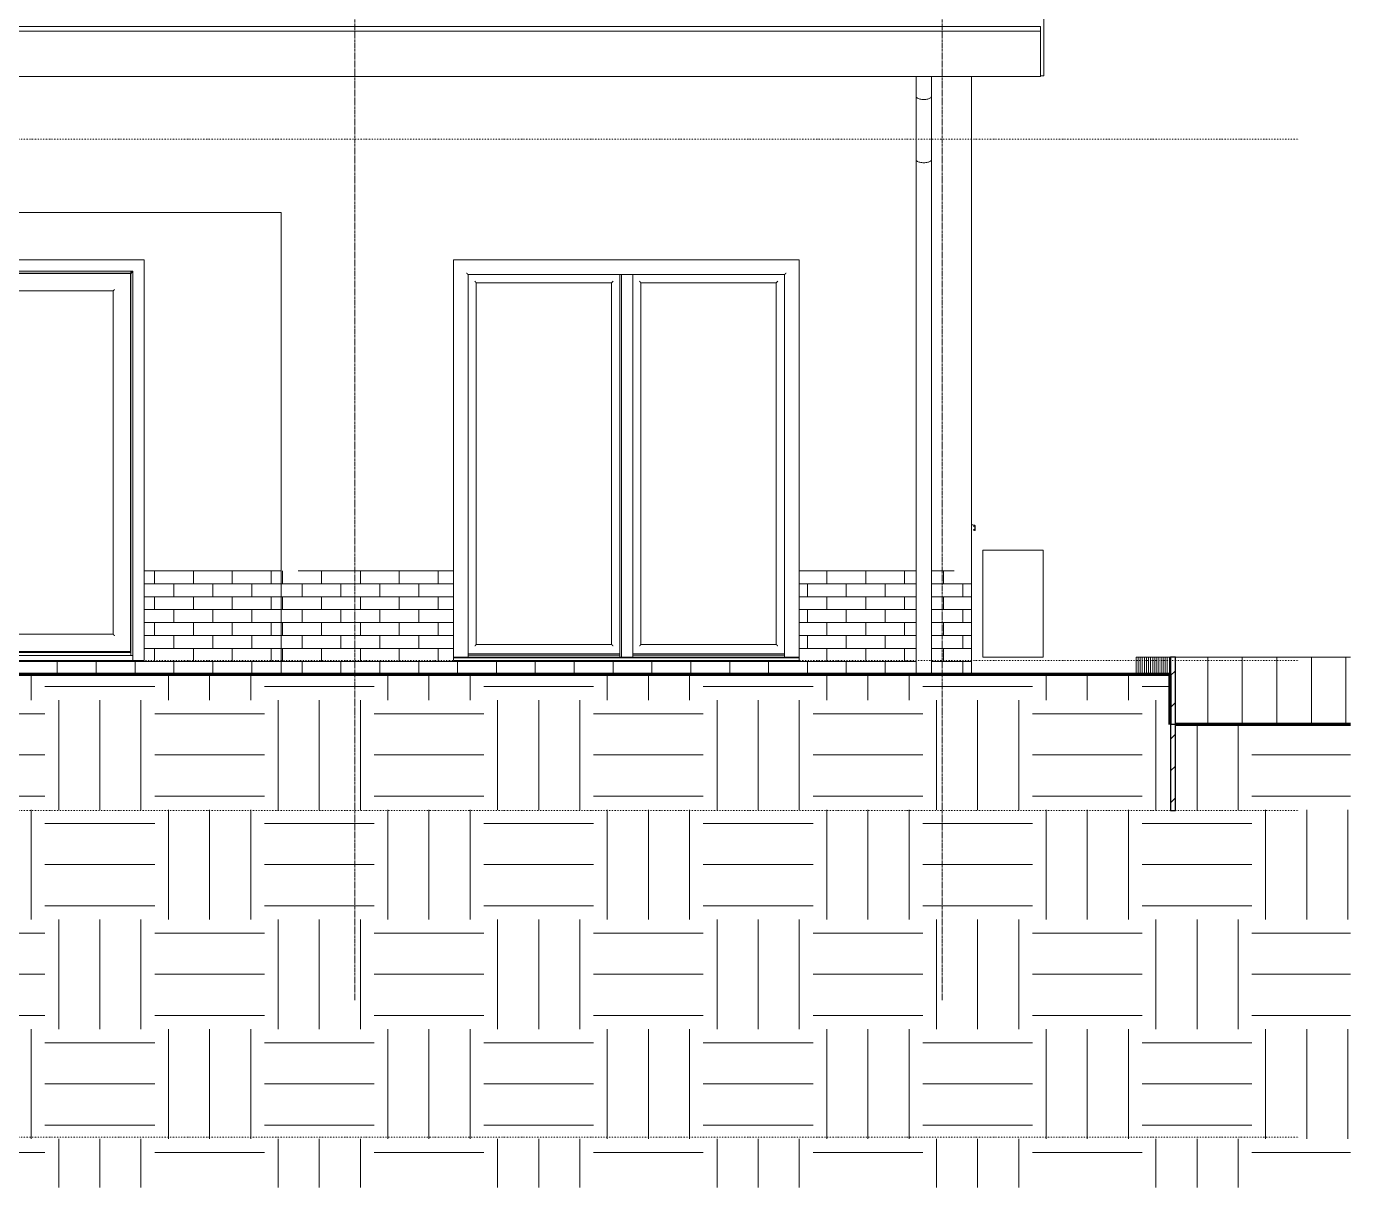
# Model space of a CAD drawing. Header units: millimetres. Extents: x -8591 to 211781, y -3000 to 31870.
# Drawn here: x 141630 to 149293, y -2971 to 3752 of the extents above; entities that cross this region are included whole.
import ezdxf

# ---------------------------------------------------------------- set-up
doc = ezdxf.new("R2010")
doc.units = ezdxf.units.MM
for name, pattern in [('Dash dot', [15.875, 6.35, -4.7625, 0, -4.7625]), ('dash-dash', [6, 3, -1, 1, -1]), ('grid', [24, 15, -3, 3, -3])]:
    doc.linetypes.add(name, pattern=pattern)
for name, color, linetype, lineweight in [('A-DETL', 90, 'Continuous', 9), ('A-DOOR', 31, 'Continuous', 9), ('A-FLOR-LEVL', 51, 'Continuous', 9), ('A-GENM', 13, 'Continuous', 9), ('A-ROOF-OTLN', 132, 'Continuous', 9), ('A-WALL', 113, 'Continuous', 9), ('A-WALL-PATT', 111, 'Continuous', 25), ('C-BLDG-PADS', 91, 'Continuous', 9), ('C-TOPO', 7, 'Continuous', 9), ('S-COLS', 52, 'Continuous', 9), ('S-GRID', 1, 'Continuous', 9)]:
    doc.layers.add(name, color=color, linetype=linetype, lineweight=lineweight)
pattern_1 = [(0, (147050.22, 0), (0, 75), []), (90, (147050.22, 0), (-112.5, 75), [75, -75])]
pattern_2 = [(0, (141736.95, 1200), (635, 635), [635, -635]), (0, (141736.95, 1438.1), (635, 635), [635, -635]), (0, (141736.95, 1676.25), (635, 635), [635, -635]), (90, (141816.3, 1755.6), (-635, 635), [635, -635]), (90, (142054.45, 1755.6), (-635, 635), [635, -635]), (90, (142292.6, 1755.6), (-635, 635), [635, -635])]

# ---------------------------------------------------------------- blocks, each defined once
blk = doc.blocks.new('Doors_GEALAN_S9000_Sliding-Door_Plan_C - Doors_GEALAN_S9000_Sliding-Door_Plan_C-2090526-Noordgevel')
at = {"layer": 'A-DOOR'}
for p, q in [((-3534.7, 2335), (335.3, 2335)), ((-3534.7, 80), (-3534.7, 2335)), ((-3523.7, 110.6), (-3523.7, 2335)), ((-3522.7, 2335), (-3522.7, 134.6)), ((-3520.7, 2326.5), (-3520.7, 2335)), ((-3520.7, 2326.5), (-3520.7, 2324)), ((-3520.7, 2324), (328.3, 2324)), ((-3520.7, 2323), (-3520.7, 2324)), ((-3520.7, 2321), (-3520.7, 2323)), ((-3520.7, 2323), (324.3, 2323)), ((-2553.2, 2321), (-3520.7, 2321)), ((-3520.7, 2321), (-3520.7, 132)), ((-3511.4, 2323), (-3511.4, 2321)), ((-2553.2, 2321), (-2548.7, 2321)), ((-2553.2, 132), (-2553.2, 2321)), ((-2546.3, 2321), (-2548.7, 2321)), ((-653.2, 2321), (-2546.2, 2321)), ((-2546.2, 2321), (-2546.2, 2320.5)), ((-2546.2, 132), (-2546.2, 2321)), ((-2546.2, 2292.5), (-2546.2, 2320.5)), ((-653.2, 2321), (-653.2, 132)), ((-650.7, 2321), (-653.2, 2321)), ((-653.2, 2320.5), (-653.2, 2321)), ((-653.2, 2320.5), (-653.2, 2292.5)), ((-650.7, 2321), (-646.2, 2321)), ((321.3, 2321), (-646.2, 2321)), ((-646.2, 2321), (-646.2, 132)), ((312, 2321), (312, 2323)), ((321.2, 2311.7), (323.3, 2311.7)), ((321.3, 132), (321.3, 2321)), ((323.3, 134.6), (323.3, 2324.1)), ((324.3, 2335), (324.3, 110.6)), ((328.3, 2335), (328.3, 2326.5)), ((328.3, 2325.9), (328.3, 2326.5)), ((335.3, 2335), (335.3, 80)), ((-3423.3, 2223.6), (-3420.5, 2220.7)), ((-2653.5, 2220.7), (-2650.7, 2223.6)), ((-2546.2, 2292.5), (-2546.2, 2291)), ((-2546.2, 2291), (-653.2, 2291)), ((-1707, 2220.7), (-1704.2, 2223.6)), ((-1606.7, 132), (-1606.7, 2292.5)), ((-1603.7, 2292.5), (-1603.7, 132)), ((-1603.7, 2292.5), (-1603.7, 132)), ((-1603.7, 132), (-1603.7, 2292.5)), ((-1592.7, 2292.5), (-1592.7, 132)), ((-1495.3, 2223.6), (-1492.5, 2220.7)), ((-653.2, 2291), (-653.2, 2292.5)), ((-548.8, 2223.6), (-546, 2220.7)), ((221, 2220.7), (223.8, 2223.6)), ((-3420.5, 2220.7), (-3420.5, 232.3)), ((-3420.5, 2220.7), (-2653.5, 2220.7)), ((-3420.5, 232.3), (-3420.5, 2220.7)), ((-3420.5, 2220.7), (-2653.5, 2220.7)), ((-2653.5, 232.3), (-2653.5, 2220.7)), ((-2653.5, 2220.7), (-2653.5, 232.3)), ((-2546, 2220.7), (-2546, 232.3)), ((-2546, 2220.7), (-1707, 2220.7)), ((-2546, 232.3), (-2546, 2220.7)), ((-2546, 2220.7), (-1707, 2220.7)), ((-1707, 232.3), (-1707, 2220.7)), ((-1707, 2220.7), (-1707, 232.3)), ((-1492.5, 2220.7), (-1492.5, 232.3)), ((-1492.5, 2220.7), (-653.5, 2220.7)), ((-1492.5, 2220.7), (-653.5, 2220.7)), ((-1492.5, 232.3), (-1492.5, 2220.7)), ((-653.5, 232.3), (-653.5, 2220.7)), ((-653.5, 2220.7), (-653.5, 232.3)), ((-546, 2220.7), (-546, 232.3)), ((-546, 2220.7), (221, 2220.7)), ((-546, 2220.7), (221, 2220.7)), ((-546, 232.3), (-546, 2220.7)), ((221, 232.3), (221, 2220.7)), ((221, 2220.7), (221, 232.3)), ((-3423.3, 229.4), (-3420.5, 232.3)), ((-3420.5, 232.3), (-2653.5, 232.3)), ((-2653.5, 232.3), (-3420.5, 232.3)), ((-2650.7, 229.4), (-2653.5, 232.3)), ((-2546, 232.3), (-1707, 232.3)), ((-1707, 232.3), (-2546, 232.3)), ((-1704.2, 229.4), (-1707, 232.3)), ((-1492.5, 232.3), (-1495.3, 229.4)), ((-1492.5, 232.3), (-653.5, 232.3)), ((-653.5, 232.3), (-1492.5, 232.3)), ((-546, 232.3), (-548.8, 229.4)), ((-546, 232.3), (221, 232.3)), ((221, 232.3), (-546, 232.3)), ((221, 232.3), (223.8, 229.4)), ((-3520.7, 155.6), (-3522.7, 155.6)), ((-3522.7, 155), (-3520.7, 155)), ((323.3, 155.6), (321.3, 155.6)), ((321.3, 155), (323.3, 155)), ((-3526.2, 110.6), (-3534.7, 110.6)), ((-3534.7, 109.9), (-2553.2, 109.9)), ((-3526.2, 110.6), (-3523.7, 110.6)), ((-3523.8, 132), (-3520.7, 132)), ((-3523.8, 131), (-2553.2, 131)), ((-3523.8, 130), (-2553.2, 130)), ((-2553.2, 127.8), (-3523.8, 127.8)), ((-3523.8, 110.6), (-2553.2, 110.6)), ((-3522.7, 134.6), (-3523.7, 134.6)), ((-3522.7, 153), (-3520.7, 153)), ((-3520.7, 132), (-2553.2, 132)), ((-2553.2, 132), (-2553.2, 131)), ((-2548.7, 132), (-2553.2, 132)), ((-2553.2, 131), (-2553.2, 130)), ((-2553.2, 130), (-2553.2, 127.8)), ((-2553.2, 130), (-646.2, 130)), ((-2553.2, 127.8), (-2553.2, 123.6)), ((-2553.2, 89.8), (-2553.2, 123.6)), ((-646.2, 123.6), (-2553.2, 123.6)), ((-646.2, 89.8), (-2553.2, 89.8)), ((-2548.7, 132), (-2546.2, 132)), ((-2546.2, 132), (-1606.7, 132)), ((-1606.7, 132), (-1604.2, 132)), ((-1603.7, 132), (-1604.2, 132)), ((-1603.7, 132), (-1601.2, 132)), ((-1592.7, 132), (-1601.2, 132)), ((-1592.7, 132), (-653.2, 132)), ((-653.2, 132), (-650.7, 132)), ((-646.2, 132), (-650.7, 132)), ((-646.2, 131), (-646.2, 132)), ((-646.2, 132), (321.3, 132)), ((-646.2, 130), (-646.2, 131)), ((-646.2, 131), (324.3, 131)), ((-646.2, 127.8), (-646.2, 130)), ((-646.2, 130), (324.3, 130)), ((-646.2, 123.6), (-646.2, 127.8)), ((324.3, 127.8), (-646.2, 127.8)), ((-646.2, 123.6), (-646.2, 89.8)), ((-646.2, 110.6), (324.3, 110.6)), ((-646.2, 109.9), (335.3, 109.9)), ((321.3, 153), (323.3, 153)), ((321.3, 132), (324.3, 132)), ((324.3, 134.6), (323.3, 134.6)), ((324.3, 110.6), (326.8, 110.6)), ((335.3, 110.6), (326.8, 110.6))]:
    blk.add_line(p, q, dxfattribs=at)
for points, knots in [([(-3599.7, 2400), (-3599.7, 2400), (-3599.7, 2400), (-3599.6, 2399.9), (-3599.5, 2399.8), (-3599.4, 2399.6), (-3599.3, 2399.5), (-3599.2, 2399.5)], [0, 0, 0, 0, 0.25, 0.458333, 0.666667, 0.833333, 1, 1, 1, 1]), ([(400.3, 2400), (400.3, 2400), (400.2, 2400), (400.1, 2399.9), (400, 2399.8), (399.9, 2399.6), (399.8, 2399.5), (399.8, 2399.5)], [0, 0, 0, 0, 0.25, 0.458333, 0.666667, 0.833333, 1, 1, 1, 1]), ([(-3520.7, 2321), (-3520.7, 2321), (-3520.7, 2321), (-3520.6, 2320.9), (-3520.5, 2320.8), (-3520.4, 2320.6), (-3520.3, 2320.5), (-3520.2, 2320.5)], [0, 0, 0, 0, 0.25, 0.458333, 0.666667, 0.833333, 1, 1, 1, 1]), ([(-2553.7, 2320.5), (-2553.7, 2320.5), (-2553.6, 2320.6), (-2553.5, 2320.8), (-2553.4, 2320.9), (-2553.3, 2321), (-2553.2, 2321), (-2553.2, 2321)], [-1, -1, -1, -1, -0.833333, -0.625, -0.458333, -0.25, 0, 0, 0, 0]), ([(-646.2, 2321), (-646.2, 2321), (-646.2, 2321), (-646.1, 2320.9), (-646, 2320.8), (-645.9, 2320.6), (-645.8, 2320.5), (-645.7, 2320.5)], [-1, -1, -1, -1, -0.75, -0.5, -0.333333, -0.166667, 0, 0, 0, 0]), ([(320.8, 2320.5), (320.8, 2320.5), (320.9, 2320.6), (321, 2320.8), (321.1, 2320.9), (321.2, 2321), (321.3, 2321), (321.3, 2321)], [0, 0, 0, 0, 0.166667, 0.333333, 0.5, 0.75, 1, 1, 1, 1]), ([(-3429.1, 2229.3), (-3428.6, 2228.8), (-3427.8, 2228), (-3426.8, 2227), (-3426.2, 2226.5), (-3425.8, 2226), (-3425.3, 2225.6), (-3424.9, 2225.2), (-3424.6, 2224.8), (-3424.2, 2224.5), (-3423.7, 2224), (-3423.4, 2223.7), (-3423.3, 2223.6)], [0, 0, 0, 0, 0.2, 0.3, 0.4, 0.45, 0.5, 0.6, 0.65, 0.7, 0.8, 1, 1, 1, 1]), ([(-2650.7, 2223.6), (-2650.6, 2223.7), (-2650.3, 2224), (-2649.7, 2224.6), (-2649.2, 2225), (-2648.9, 2225.4), (-2648.6, 2225.7), (-2648.2, 2226), (-2647.8, 2226.5), (-2647.2, 2227), (-2646.2, 2228), (-2645.4, 2228.8), (-2644.9, 2229.3)], [-1, -1, -1, -1, -0.8, -0.7, -0.6, -0.55, -0.5, -0.45, -0.4, -0.3, -0.2, 0, 0, 0, 0]), ([(-1704.2, 2223.6), (-1704.1, 2223.7), (-1703.8, 2224), (-1703.2, 2224.6), (-1702.7, 2225), (-1702.4, 2225.4), (-1702.1, 2225.7), (-1701.7, 2226), (-1701.3, 2226.5), (-1700.7, 2227), (-1699.7, 2228), (-1698.9, 2228.8), (-1698.4, 2229.3)], [-1, -1, -1, -1, -0.8, -0.7, -0.6, -0.55, -0.5, -0.45, -0.4, -0.3, -0.2, 0, 0, 0, 0]), ([(-1501.1, 2229.3), (-1500.6, 2228.8), (-1499.8, 2228), (-1498.8, 2227), (-1498.2, 2226.5), (-1497.8, 2226), (-1497.3, 2225.6), (-1496.9, 2225.2), (-1496.6, 2224.8), (-1496.2, 2224.5), (-1495.7, 2224), (-1495.4, 2223.7), (-1495.3, 2223.6)], [-1, -1, -1, -1, -0.8, -0.7, -0.6, -0.55, -0.5, -0.4, -0.35, -0.3, -0.2, 0, 0, 0, 0]), ([(-554.6, 2229.3), (-554.1, 2228.8), (-553.3, 2228), (-552.3, 2227), (-551.7, 2226.5), (-551.3, 2226), (-550.8, 2225.6), (-550.4, 2225.2), (-550.1, 2224.8), (-549.7, 2224.5), (-549.2, 2224), (-548.9, 2223.7), (-548.8, 2223.6)], [-1, -1, -1, -1, -0.8, -0.7, -0.6, -0.55, -0.5, -0.4, -0.35, -0.3, -0.2, 0, 0, 0, 0]), ([(223.8, 2223.6), (223.9, 2223.7), (224.2, 2224), (224.8, 2224.6), (225.3, 2225), (225.6, 2225.4), (225.9, 2225.7), (226.3, 2226), (226.7, 2226.5), (227.3, 2227), (228.3, 2228), (229.1, 2228.8), (229.6, 2229.3)], [0, 0, 0, 0, 0.2, 0.3, 0.4, 0.45, 0.5, 0.55, 0.6, 0.7, 0.8, 1, 1, 1, 1]), ([(-3429.1, 223.7), (-3428.6, 224.2), (-3427.8, 225), (-3426.8, 226), (-3426.2, 226.5), (-3425.8, 227), (-3425.3, 227.4), (-3424.9, 227.8), (-3424.6, 228.2), (-3424.2, 228.5), (-3423.7, 229), (-3423.4, 229.3), (-3423.3, 229.4)], [0, 0, 0, 0, 0.2, 0.3, 0.4, 0.45, 0.5, 0.6, 0.65, 0.7, 0.8, 1, 1, 1, 1]), ([(-2644.9, 223.7), (-2645.4, 224.2), (-2646.2, 225), (-2647.2, 226), (-2647.8, 226.5), (-2648.2, 227), (-2648.7, 227.4), (-2649.1, 227.8), (-2649.4, 228.2), (-2649.7, 228.5), (-2650.3, 229), (-2650.6, 229.3), (-2650.7, 229.4)], [0, 0, 0, 0, 0.2, 0.3, 0.4, 0.45, 0.5, 0.6, 0.65, 0.7, 0.8, 1, 1, 1, 1]), ([(-1698.4, 223.7), (-1698.9, 224.2), (-1699.7, 225), (-1700.7, 226), (-1701.3, 226.5), (-1701.7, 227), (-1702.2, 227.4), (-1702.6, 227.8), (-1702.9, 228.2), (-1703.2, 228.5), (-1703.8, 229), (-1704.1, 229.3), (-1704.2, 229.4)], [0, 0, 0, 0, 0.2, 0.3, 0.4, 0.45, 0.5, 0.6, 0.65, 0.7, 0.8, 1, 1, 1, 1]), ([(-1495.3, 229.4), (-1495.4, 229.3), (-1495.7, 229), (-1496.3, 228.4), (-1496.7, 228), (-1497.1, 227.6), (-1497.4, 227.3), (-1497.8, 227), (-1498.2, 226.5), (-1498.8, 226), (-1499.8, 225), (-1500.6, 224.2), (-1501.1, 223.7)], [0, 0, 0, 0, 0.2, 0.3, 0.4, 0.45, 0.5, 0.55, 0.6, 0.7, 0.8, 1, 1, 1, 1]), ([(-548.8, 229.4), (-548.9, 229.3), (-549.2, 229), (-549.8, 228.4), (-550.2, 228), (-550.6, 227.6), (-550.9, 227.3), (-551.3, 227), (-551.7, 226.5), (-552.3, 226), (-553.3, 225), (-554.1, 224.2), (-554.6, 223.7)], [0, 0, 0, 0, 0.2, 0.3, 0.4, 0.45, 0.5, 0.55, 0.6, 0.7, 0.8, 1, 1, 1, 1]), ([(223.8, 229.4), (223.9, 229.3), (224.2, 229), (224.8, 228.4), (225.3, 228), (225.6, 227.6), (225.9, 227.3), (226.3, 227), (226.7, 226.5), (227.3, 226), (228.3, 225), (229.1, 224.2), (229.6, 223.7)], [0, 0, 0, 0, 0.2, 0.3, 0.4, 0.45, 0.5, 0.55, 0.6, 0.7, 0.8, 1, 1, 1, 1]), ([(-3520.7, 132), (-3520.7, 132), (-3520.7, 132), (-3520.6, 132.1), (-3520.5, 132.2), (-3520.4, 132.4), (-3520.3, 132.5), (-3520.2, 132.5)], [0, 0, 0, 0, 0.25, 0.458333, 0.666667, 0.833333, 1, 1, 1, 1]), ([(-2553.2, 132), (-2553.2, 132), (-2553.3, 132), (-2553.4, 132.1), (-2553.5, 132.2), (-2553.6, 132.4), (-2553.7, 132.5), (-2553.7, 132.5)], [0, 0, 0, 0, 0.25, 0.458333, 0.666667, 0.833333, 1, 1, 1, 1]), ([(-1606.7, 132), (-1606.7, 132), (-1606.8, 132), (-1606.9, 132.1), (-1607, 132.2), (-1607.1, 132.4), (-1607.2, 132.5), (-1607.2, 132.5)], [0, 0, 0, 0, 0.25, 0.458333, 0.666667, 0.833333, 1, 1, 1, 1]), ([(-1592.2, 132.5), (-1592.3, 132.5), (-1592.4, 132.4), (-1592.5, 132.2), (-1592.6, 132.1), (-1592.7, 132), (-1592.7, 132), (-1592.7, 132)], [0, 0, 0, 0, 0.166667, 0.333333, 0.5, 0.75, 1, 1, 1, 1]), ([(-645.7, 132.5), (-645.8, 132.5), (-645.9, 132.4), (-646, 132.2), (-646.1, 132.1), (-646.2, 132), (-646.2, 132), (-646.2, 132)], [0, 0, 0, 0, 0.166667, 0.333333, 0.5, 0.75, 1, 1, 1, 1]), ([(320.8, 132.5), (320.8, 132.5), (320.9, 132.4), (321, 132.2), (321.1, 132.1), (321.2, 132), (321.3, 132), (321.3, 132)], [0, 0, 0, 0, 0.166667, 0.333333, 0.5, 0.75, 1, 1, 1, 1])]:
    blk.add_open_spline(points, degree=3, knots=knots, dxfattribs=at)
at = {"layer": 'A-GENM'}
blk.add_line((-646.2, 89.8), (-2553.2, 89.8), dxfattribs=at)
blk = doc.blocks.new('Doors_GEALAN_S9000_Double-Vent-Door - Doors_GEALAN_S9000_Double-Vent-Door-2090472-Noordgevel')
at = {"layer": 'A-DOOR'}
for p, q in [((2275, 2316), (2272.4, 2318.6)), ((2275, 119.2), (2275, 2316)), ((2275, 2316), (3154, 2316)), ((3154, 2316), (3156.5, 2316)), ((3154, 119.3), (3154, 2316)), ((3162.3, 2316), (3156.5, 2316)), ((3162.3, 2316), (3219.6, 2316)), ((3162.3, 100), (3162.3, 2316)), ((3225.4, 2316), (3219.6, 2316)), ((3225.4, 2316), (3228.1, 2316)), ((3228.1, 2316), (4107, 2316)), ((3228.3, 119.4), (3228.3, 2316)), ((3228.3, 2316), (3228.3, 119.4)), ((4109.5, 2318.6), (4107, 2316)), ((4107, 2316), (4107, 119.2)), ((2323, 2268), (2320.4, 2270.6)), ((2323, 2268), (2323, 174)), ((3106, 2268), (2323, 2268)), ((3108.5, 2270.6), (3106, 2268)), ((3106, 174), (3106, 2268)), ((3276, 2268), (3273.4, 2270.6)), ((3276, 2268), (3276, 174)), ((4059, 2268), (3276, 2268)), ((4061.5, 2270.6), (4059, 2268)), ((4059, 174), (4059, 2268)), ((2320.4, 171.4), (2323, 174)), ((2323, 174), (3106, 174)), ((3108.5, 171.4), (3106, 174)), ((3273.4, 171.4), (3276, 174)), ((3276, 174), (4059, 174)), ((4061.5, 171.4), (4059, 174)), ((2266.6, 100), (2191, 100)), ((4191, 95.8), (2191, 95.8)), ((2272.4, 100), (2266.6, 100)), ((2272.4, 100), (2275, 100)), ((2275, 117.6), (2275, 120)), ((3154, 120), (2275, 120)), ((2275, 117.6), (2275, 112.7)), ((2275, 111.3), (2275, 112.7)), ((3154, 111.3), (2275, 111.3)), ((2275, 100), (2275, 111.3)), ((2275, 111.2), (3154, 111.2)), ((3154, 100), (2275, 100)), ((3154, 120), (3154, 117.6)), ((3154, 112.7), (3154, 117.6)), ((3154, 112.7), (3154, 111.3)), ((3154, 100), (3154, 111.3)), ((3156.5, 100), (3154, 100)), ((3156.5, 100), (3162.3, 100)), ((3219.6, 100), (3162.3, 100)), ((3219.6, 100), (3225.4, 100)), ((3228.3, 100), (3225.4, 100)), ((3228, 117.6), (3228, 120)), ((3228, 117.6), (3228, 112.7)), ((3228, 111.3), (3228, 112.7)), ((3228, 111.3), (4107, 111.3)), ((3228.3, 120), (4107, 120)), ((3228.3, 100), (3228.3, 111.3)), ((3228.3, 111.3), (3228.3, 100)), ((3228.3, 111.2), (4107, 111.2)), ((3228.3, 100), (4107, 100)), ((4107, 120), (4107, 117.6)), ((4107, 112.7), (4107, 117.6)), ((4107, 112.7), (4107, 111.3)), ((4107, 111.3), (4107, 100)), ((4107, 100), (4109.5, 100)), ((4115.3, 100), (4109.5, 100)), ((4191, 100), (4115.3, 100))]:
    blk.add_line(p, q, dxfattribs=at)
for points, knots in [([(2272.4, 2318.6), (2272.3, 2318.7), (2272, 2319), (2271.4, 2319.6), (2271, 2320), (2270.6, 2320.4), (2270.3, 2320.7), (2270, 2321), (2269.5, 2321.5), (2268.9, 2322), (2267.9, 2323), (2267.2, 2323.8), (2266.6, 2324.3)], [0, 0, 0, 0, 0.2, 0.3, 0.4, 0.45, 0.5, 0.55, 0.6, 0.7, 0.8, 1, 1, 1, 1]), ([(4115.3, 2324.3), (4114.8, 2323.8), (4114, 2323), (4113, 2322), (4112.4, 2321.5), (4112, 2321), (4111.6, 2320.6), (4111.2, 2320.2), (4110.8, 2319.8), (4110.5, 2319.5), (4110, 2319), (4109.7, 2318.7), (4109.5, 2318.6)], [-1, -1, -1, -1, -0.8, -0.7, -0.6, -0.55, -0.5, -0.4, -0.35, -0.3, -0.2, 0, 0, 0, 0]), ([(2320.4, 2270.6), (2320.3, 2270.7), (2320, 2271), (2319.4, 2271.6), (2319, 2272), (2318.6, 2272.4), (2318.3, 2272.7), (2318, 2273), (2317.5, 2273.5), (2316.9, 2274), (2315.9, 2275), (2315.2, 2275.8), (2314.6, 2276.3)], [-1, -1, -1, -1, -0.8, -0.7, -0.6, -0.55, -0.5, -0.45, -0.4, -0.3, -0.2, 0, 0, 0, 0]), ([(3114.3, 2276.3), (3113.8, 2275.8), (3113, 2275), (3112, 2274), (3111.4, 2273.5), (3111, 2273), (3110.6, 2272.6), (3110.2, 2272.2), (3109.8, 2271.8), (3109.5, 2271.5), (3109, 2271), (3108.7, 2270.7), (3108.5, 2270.6)], [0, 0, 0, 0, 0.2, 0.3, 0.4, 0.45, 0.5, 0.6, 0.65, 0.7, 0.8, 1, 1, 1, 1]), ([(3273.4, 2270.6), (3273.3, 2270.7), (3273, 2271), (3272.4, 2271.6), (3272, 2272), (3271.6, 2272.4), (3271.3, 2272.7), (3271, 2273), (3270.5, 2273.5), (3269.9, 2274), (3268.9, 2275), (3268.2, 2275.8), (3267.6, 2276.3)], [-1, -1, -1, -1, -0.8, -0.7, -0.6, -0.55, -0.5, -0.45, -0.4, -0.3, -0.2, 0, 0, 0, 0]), ([(4067.3, 2276.3), (4066.8, 2275.8), (4066, 2275), (4065, 2274), (4064.4, 2273.5), (4064, 2273), (4063.6, 2272.6), (4063.2, 2272.2), (4062.8, 2271.8), (4062.5, 2271.5), (4062, 2271), (4061.7, 2270.7), (4061.5, 2270.6)], [0, 0, 0, 0, 0.2, 0.3, 0.4, 0.45, 0.5, 0.6, 0.65, 0.7, 0.8, 1, 1, 1, 1]), ([(2314.6, 165.7), (2315.2, 166.2), (2315.9, 167), (2316.9, 168), (2317.5, 168.5), (2318, 169), (2318.4, 169.4), (2318.8, 169.8), (2319.2, 170.2), (2319.5, 170.5), (2320, 171), (2320.3, 171.3), (2320.4, 171.4)], [0, 0, 0, 0, 0.2, 0.3, 0.4, 0.45, 0.5, 0.6, 0.65, 0.7, 0.8, 1, 1, 1, 1]), ([(3114.3, 165.7), (3113.8, 166.2), (3113, 167), (3112, 168), (3111.4, 168.5), (3111, 169), (3110.6, 169.4), (3110.2, 169.8), (3109.8, 170.2), (3109.5, 170.5), (3109, 171), (3108.7, 171.3), (3108.5, 171.4)], [0, 0, 0, 0, 0.2, 0.3, 0.4, 0.45, 0.5, 0.6, 0.65, 0.7, 0.8, 1, 1, 1, 1]), ([(3267.6, 165.7), (3268.2, 166.2), (3268.9, 167), (3269.9, 168), (3270.5, 168.5), (3271, 169), (3271.4, 169.4), (3271.8, 169.8), (3272.2, 170.2), (3272.5, 170.5), (3273, 171), (3273.3, 171.3), (3273.4, 171.4)], [0, 0, 0, 0, 0.2, 0.3, 0.4, 0.45, 0.5, 0.6, 0.65, 0.7, 0.8, 1, 1, 1, 1]), ([(4067.3, 165.7), (4066.8, 166.2), (4066, 167), (4065, 168), (4064.4, 168.5), (4064, 169), (4063.6, 169.4), (4063.2, 169.8), (4062.8, 170.2), (4062.5, 170.5), (4062, 171), (4061.7, 171.3), (4061.5, 171.4)], [0, 0, 0, 0, 0.2, 0.3, 0.4, 0.45, 0.5, 0.6, 0.65, 0.7, 0.8, 1, 1, 1, 1])]:
    blk.add_open_spline(points, degree=3, knots=knots, dxfattribs=at)
blk = doc.blocks.new('EB_Boiler_stiebel_eltron_buitenunit - EB_Boiler_stiebel_eltron_buitenunit-1706381-Noordgevel')
at = {"layer": 'A-GENM'}
for p, q in [((5254.2, 720), (5604.2, 720)), ((5254.2, 100), (5254.2, 720)), ((5604.2, 720), (5604.2, 100)), ((5604.2, 100), (5254.2, 100))]:
    blk.add_line(p, q, dxfattribs=at)
blk = doc.blocks.new('41_ISR_lb_vebo_waterslag_10_graden - WS60 160-1703960-Noordgevel')
at = {"layer": 'A-GENM'}
for p, q in [((5200.4, 835.5), (5200.4, 838.4)), ((5200.4, 838.4), (5201.3, 838.4)), ((5201.3, 838.4), (5200.4, 838.4)), ((5200.4, 838.4), (5200.4, 835.5)), ((5201.3, 838.4), (5201.9, 836.9)), ((5201.9, 836.9), (5201.3, 838.4)), ((5201.9, 836.9), (5204.1, 836.5)), ((5204.1, 836.5), (5201.9, 836.9)), ((5205.7, 836.2), (5207, 836)), ((5207, 836), (5205.7, 836.2))]:
    blk.add_line(p, q, dxfattribs=at)
for centre, radius, start, end in [((5205.3, 860.1), 3.4, 0, 83.24574), ((5205.3, 860.1), 3.4, 0, 83.24574), ((5205.3, 860.1), 5, 0, 80), ((5205.3, 860.1), 5, 0, 80), ((5207.3, 837.3), 3, 260.00944, 0), ((5207.3, 837.3), 3, 260.00944, 0), ((5207.3, 837.4), 1.42, 259.98087, 0), ((5207.3, 837.4), 1.42, 259.98087, 0)]:
    blk.add_arc(centre, radius, start, end, dxfattribs=at)
blk = doc.blocks.new('41_ISR_lb_vebo_waterslag_10_graden - WS60 160-V33-Noordgevel')
at = {"layer": 'A-GENM'}
for p, q in [((5206.2, 865.1), (5189.2, 868)), ((5189.2, 866), (5204.1, 863.4)), ((5204.1, 858.7), (5197.7, 859.3)), ((5197.7, 859.3), (5197.7, 857.7)), ((5197.7, 857.7), (5205.7, 857)), ((5204.1, 863.4), (5204.1, 858.7)), ((5205.7, 857), (5205.7, 863.5)), ((5208.7, 860.1), (5208.7, 837.4)), ((5210.3, 837.3), (5210.3, 860.1)), ((5200.4, 835.5), (5200.4, 838.4)), ((5200.4, 838.4), (5201.3, 838.4)), ((5201.3, 838.4), (5200.4, 838.4)), ((5200.4, 838.4), (5200.4, 835.5)), ((5200.4, 835.5), (5206.8, 834.4)), ((5201.3, 838.4), (5201.9, 836.9)), ((5201.9, 836.9), (5201.3, 838.4)), ((5201.9, 836.9), (5204.1, 836.5)), ((5204.1, 836.5), (5201.9, 836.9)), ((5205.7, 839.6), (5204.1, 839.9)), ((5204.1, 839.9), (5204.1, 836.5)), ((5205.7, 836.2), (5205.7, 839.6)), ((5205.7, 836.2), (5207, 836)), ((5207, 836), (5205.7, 836.2))]:
    blk.add_line(p, q, dxfattribs=at)
for centre, radius, start, end in [((5205.3, 860.1), 3.4, 0, 83.24574), ((5205.3, 860.1), 3.4, 0, 83.24574), ((5205.3, 860.1), 5, 0, 80), ((5205.3, 860.1), 5, 0, 80), ((5207.3, 837.3), 3, 260.00944, 0), ((5207.3, 837.3), 3, 260.00944, 0), ((5207.3, 837.4), 1.42, 259.98087, 0), ((5207.3, 837.4), 1.42, 259.98087, 0)]:
    blk.add_arc(centre, radius, start, end, dxfattribs=at)
blk = doc.blocks.new('28_EB_HWA_grote slag - TRON60x2_5-3479251-Noordgevel')
at = {"layer": 'S-COLS'}
for p, q in [((4867.7, 3462.1), (4867.7, 3347)), ((4957.7, 3347), (4957.7, 3462.1)), ((4867.7, 3347), (4867.7, 2980.7)), ((4957.7, 2980.7), (4957.7, 3347)), ((4867.7, 2980.7), (4867.7, 0)), ((4957.7, 0), (4957.7, 2980.7))]:
    blk.add_line(p, q, dxfattribs=at)
for points, knots in [([(4912.7, 3329.1), (4908.8, 3329.1), (4901, 3329.5), (4890, 3331.3), (4880.5, 3334.2), (4874.5, 3337.3), (4871, 3340.1), (4869.1, 3342.4), (4868, 3344.7), (4867.7, 3346.2), (4867.7, 3347)], [0, 0, 0, 0, 0.0833333, 0.1666667, 0.25, 0.3333333, 0.375, 0.4166667, 0.4583333, 0.5, 0.5, 0.5, 0.5]), ([(4957.7, 3347), (4957.7, 3346.2), (4957.5, 3344.7), (4956.3, 3342.4), (4954.4, 3340.1), (4950.9, 3337.3), (4944.9, 3334.2), (4935.5, 3331.3), (4924.5, 3329.5), (4916.7, 3329.1), (4912.7, 3329.1)], [0.5, 0.5, 0.5, 0.5, 0.5416667, 0.5833333, 0.625, 0.6666667, 0.75, 0.8333333, 0.9166667, 1, 1, 1, 1]), ([(4912.7, 2962.8), (4908.8, 2962.8), (4901, 2963.2), (4890, 2965), (4880.5, 2967.9), (4874.5, 2971), (4871, 2973.8), (4869.1, 2976), (4868, 2978.4), (4867.7, 2979.9), (4867.7, 2980.7)], [0, 0, 0, 0, 0.0833333, 0.1666667, 0.25, 0.3333333, 0.375, 0.4166667, 0.4583333, 0.5, 0.5, 0.5, 0.5]), ([(4957.7, 2980.7), (4957.7, 2979.9), (4957.5, 2978.4), (4956.3, 2976), (4954.4, 2973.8), (4950.9, 2971), (4944.9, 2967.9), (4935.5, 2965), (4924.5, 2963.2), (4916.7, 2962.8), (4912.7, 2962.8)], [0.5, 0.5, 0.5, 0.5, 0.5416667, 0.5833333, 0.625, 0.6666667, 0.75, 0.8333333, 0.9166667, 1, 1, 1, 1])]:
    blk.add_open_spline(points, degree=3, knots=knots, dxfattribs=at)

msp = doc.modelspace()

# ---------------------------------------------------------------- hatches: boundary and pattern name
at = {"layer": 'A-WALL-PATT', "lineweight": 9}
h = msp.add_hatch(dxfattribs=at)
h.set_pattern_fill('FP_156', color=256, style=0, pattern_type=2)
h.set_pattern_definition([(0, (143158.74, 0), (0, 75), []), (90, (143158.74, 0), (-112.5, 75), [75, -75])])
h.paths.add_polyline_path([(140871, 0), (143103.7, 0), (143103.7, 600), (142311.2, 600), (142311.2, 80), (138311.2, 80), (138310.1, 600), (137742.2, 600), (137742.2, 0), (140643.4, 0)])
h = msp.add_hatch(dxfattribs=at)
h.set_pattern_fill('FP_157', color=256, style=0, pattern_type=2)
h.set_pattern_definition(pattern_1)
h.paths.add_polyline_path([(143203.7, 0), (143203.7, 600), (143103.7, 600), (143103.7, 0)])
h = msp.add_hatch(dxfattribs=at)
h.set_pattern_fill('FP_157', color=256, style=0, pattern_type=2)
h.set_pattern_definition(pattern_1)
h.paths.add_polyline_path([(143203.7, 0), (146778.7, 0), (146778.7, 600), (146102, 600), (146102, 80), (144102, 80), (144102, 600), (143203.7, 600), (143203.7, 14.4)])
h.paths.add_polyline_path([(146868.7, 0), (147000.2, 0), (147000.2, 600), (146868.7, 600), (146868.7, 14.4)])
h = msp.add_hatch(dxfattribs=at)
h.set_pattern_fill('FP_157', color=256, style=0, pattern_type=2)
h.set_pattern_definition(pattern_1)
h.paths.add_polyline_path([(147100.2, 0), (147100.2, 600), (147000.2, 600), (147000.2, 0), (147017.1, 0)])
h = msp.add_hatch(dxfattribs=at)
h.set_pattern_fill('FP_166', color=256, style=0, pattern_type=2)
h.set_pattern_definition([(90, (148426.357, -788), (-12.082, 7e-16), [])])
h.paths.add_polyline_path([(148251.5, -788), (148251.5, 100), (148053, 100), (148053, 0), (148250.1, 0), (148250.1, -788)])
h = msp.add_hatch(dxfattribs=at)
h.set_pattern_fill('FP_165', color=256, style=0, pattern_type=2)
h.set_pattern_definition([(45, (141736.95, 1200), (-91.924, 91.924), [])])
h.paths.add_polyline_path([(148251.5, -788), (148279.6, -788), (148279.6, 100), (148251.5, 100), (148251.5, 14.4)])
h = msp.add_hatch(dxfattribs=at)
h.set_pattern_fill('FP_167', color=256, style=0, pattern_type=2)
h.set_pattern_definition([(90, (148066.95, -788), (-200, 1e-14), [])])
h.paths.add_polyline_path([(148279.6, -290.2), (149293.4, -290.2), (149293.4, 100), (148279.6, 100), (148279.6, 0)])
at = {"layer": 'C-TOPO'}
h = msp.add_hatch(dxfattribs=at)
h.set_pattern_fill('FP_164', color=256, style=0, pattern_type=2)
h.set_pattern_definition(pattern_2)
h.paths.add_polyline_path([(145417.6, -2970.9), (148250.1, -2970.9), (148250.1, 0), (134724.9, 0), (134724.9, -2970.9), (145404.4, -2970.9)])
h = msp.add_hatch(dxfattribs=at)
h.set_pattern_fill('FP_164', color=256, style=0, pattern_type=2)
h.set_pattern_definition(pattern_2)
h.paths.add_polyline_path([(149293.4, -2970.9), (149293.4, -290.2), (148279.6, -290.2), (148279.6, -788), (148250.1, -788), (148250.1, -2970.9)])

# ---------------------------------------------------------------- linework, layer by layer
at = {"layer": 'A-DETL', "linetype": 'dash-dash'}
msp.add_line((148250.1, 0), (148251.5, 0), dxfattribs=at)
at = {"layer": 'A-FLOR-LEVL', "linetype": 'Dash dot'}
for p, q in [((134506.6, 3100), (148995.8, 3100)), ((134506.6, 80), (148995.8, 80)), ((134506.6, -788), (148995.8, -788)), ((134506.6, -2680), (148995.8, -2680))]:
    msp.add_line(p, q, dxfattribs=at)
at = {"layer": 'A-ROOF-OTLN'}
for p, q in [((147517.6, 3466.1), (147517.6, 8571.2)), ((147498.6, 3751.6), (136848.8, 3751.6)), ((136848.8, 3724.5), (147498.6, 3724.5)), ((147498.6, 3751.6), (147498.6, 3462.1)), ((136848.8, 3462.1), (147498.6, 3462.1)), ((147498.6, 3466.1), (147517.6, 3466.1))]:
    msp.add_line(p, q, dxfattribs=at)
at = {"layer": 'A-WALL'}
for p, q in [((147100.2, 0), (147100.2, 3462.1)), ((137568.7, 2674.3), (143103.7, 2674.3)), ((143103.7, 2674.3), (143103.7, 0)), ((138311.2, 2400), (142311.2, 2400)), ((142311.2, 2400), (142311.2, 80)), ((144102, 80), (144102, 2400)), ((144102, 2400), (146102, 2400)), ((146102, 2400), (146102, 80)), ((142311.2, 600), (143103.7, 600)), ((143203.7, 600), (144102, 600)), ((146102, 600), (146778.7, 600)), ((146868.7, 600), (147000.2, 600)), ((142311.2, 80), (138311.2, 80)), ((146102, 80), (144102, 80)), ((148251.5, 100), (148053, 100)), ((148053, 100), (148053, 0)), ((149293.4, 100), (148279.6, 100)), ((148250.1, -788), (148251.5, -788))]:
    msp.add_line(p, q, dxfattribs=at)
at = {"layer": 'A-WALL', "lineweight": 25}
for p, q in [((148279.6, 100), (148251.5, 100)), ((148251.5, 100), (148251.5, -788)), ((148279.6, -788), (148279.6, 100)), ((148251.5, -788), (148279.6, -788))]:
    msp.add_line(p, q, dxfattribs=at)
at = {"layer": 'C-BLDG-PADS'}
for p, q in [((148250.1, -288), (148251.5, -288)), ((148251.5, -290), (148250.1, -290))]:
    msp.add_line(p, q, dxfattribs=at)
at = {"layer": 'C-BLDG-PADS', "lineweight": 18}
for p, q in [((149293.4, -288), (148251.5, -288)), ((148251.5, -290), (149293.4, -290))]:
    msp.add_line(p, q, dxfattribs=at)
at = {"layer": 'C-TOPO', "lineweight": 70}
for p, q in [((143466.9, 0), (137010.3, 0)), ((144053.1, 0), (143466.9, 0)), ((145417.6, 0), (144053.1, 0)), ((145548.2, 0), (145417.6, 0)), ((147336.6, 0), (145548.2, 0)), ((148250.1, 0), (147336.6, 0)), ((149293.4, -290.2), (148279.6, -290.2))]:
    msp.add_line(p, q, dxfattribs=at)
at = {"layer": 'C-TOPO'}
for p, q in [((137010.3, 0), (143466.9, 0)), ((143466.9, 0), (144053.1, 0)), ((144053.1, 0), (145417.6, 0)), ((145417.6, 0), (145548.2, 0)), ((147336.6, 0), (145548.2, 0)), ((148250.1, 0), (147336.6, 0)), ((148250.1, 0), (148250.1, -144.9)), ((148250.1, -144.9), (148250.1, -290.2)), ((149293.4, -290.2), (148279.6, -290.2))]:
    msp.add_line(p, q, dxfattribs=at)
at = {"layer": 'C-TOPO', "lineweight": 70, "flags": 128}
msp.add_lwpolyline([(148250.1, -290.2), (148250.1, -144.9), (148250.1, 0)], dxfattribs=at)
at = {"layer": 'S-GRID', "linetype": 'grid'}
for p, q in [((146930.2, -1885.9), (146930.2, 10087.6)), ((143530.2, -1885.9), (143530.2, 8817.6))]:
    msp.add_line(p, q, dxfattribs=at)

# ---------------------------------------------------------------- block references
at = {"layer": 'A-DOOR'}
for name in ['Doors_GEALAN_S9000_Sliding-Door_Plan_C - Doors_GEALAN_S9000_Sliding-Door_Plan_C-2090526-Noordgevel', 'Doors_GEALAN_S9000_Double-Vent-Door - Doors_GEALAN_S9000_Double-Vent-Door-2090472-Noordgevel']:
    msp.add_blockref(name, (141911, 0), dxfattribs=at)
at = {"layer": 'A-GENM'}
for name in ['41_ISR_lb_vebo_waterslag_10_graden - WS60 160-V33-Noordgevel', '41_ISR_lb_vebo_waterslag_10_graden - WS60 160-1703960-Noordgevel', 'EB_Boiler_stiebel_eltron_buitenunit - EB_Boiler_stiebel_eltron_buitenunit-1706381-Noordgevel']:
    msp.add_blockref(name, (141911, 0), dxfattribs=at)
at = {"layer": 'S-COLS'}
msp.add_blockref('28_EB_HWA_grote slag - TRON60x2_5-3479251-Noordgevel', (141911, 0), dxfattribs=at)

doc.saveas('drawing.dxf')
